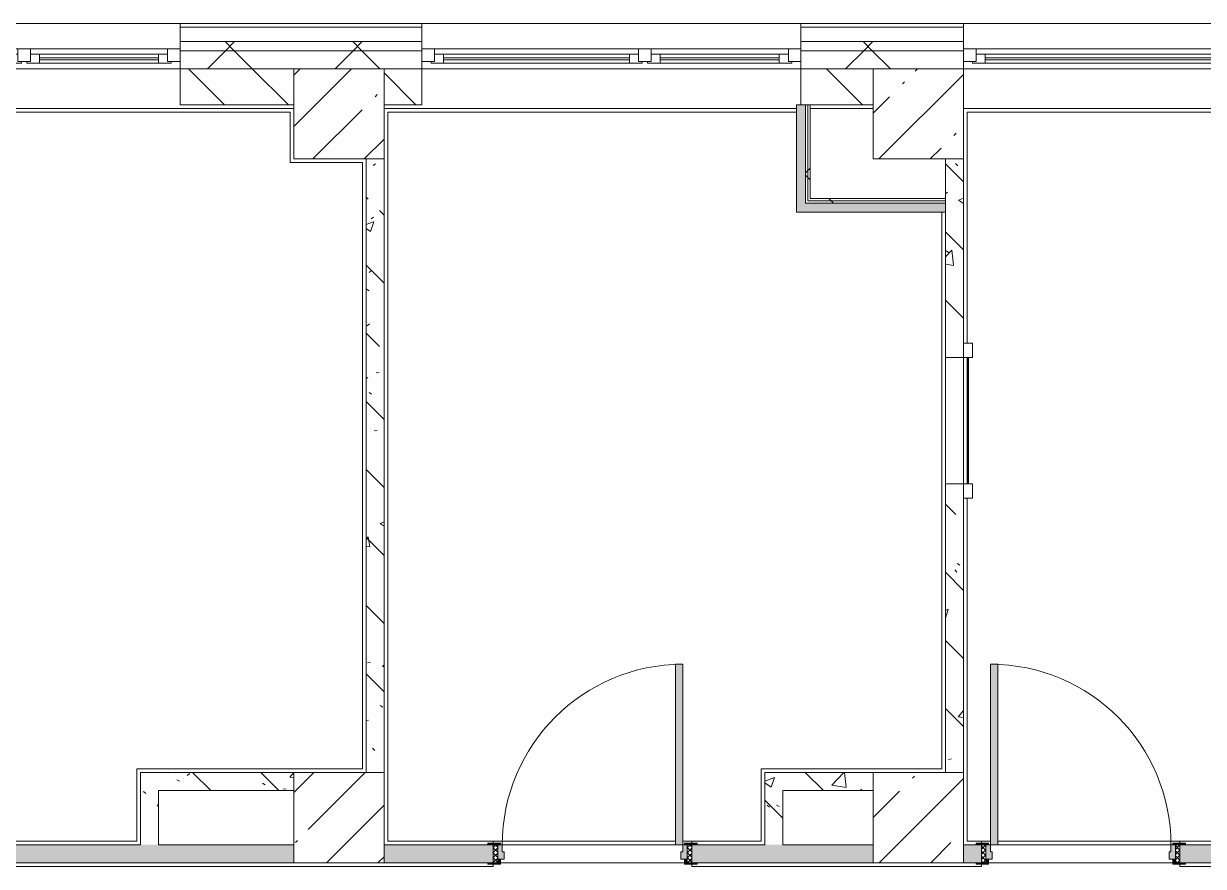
# Model space of a CAD drawing. Header units: millimetres. Extents: x -4185 to 186529, y -8553 to 29097.
# Drawn here: x 131561 to 138099, y 22680 to 27350 of the extents above; entities that cross this region are included whole.
import ezdxf

# ---------------------------------------------------------------- set-up
doc = ezdxf.new("R2010")
doc.units = ezdxf.units.MM
for name, color, linetype, lineweight, true_color in [('A-DOOR-3', 7, 'Continuous', 5, 0xaaaaaa), ('A-DOOR-4', 7, 'Continuous', 5, 0xe2e2e2), ('A-DOOR-FRAM-2', 7, 'Continuous', 5, 0xe2e2e2), ('A-DOOR-FRAM-3', 7, 'Continuous', 5, 0xaaaaaa), ('A-FLOR-1', 7, 'Continuous', 5, 0xaaaaaa), ('I-WALL-2', 7, 'Continuous', 9, 0xe7e7e7), ('I-WALL-5', 7, 'Continuous', 5, 0x787878)]:
    doc.layers.add(name, color=color, linetype=linetype, lineweight=lineweight, true_color=true_color)
for name, color, linetype, lineweight in [('A-GLAZ-2', 7, 'Continuous', 5), ('A-WALL', 7, 'Continuous', 9), ('A-WALL-2', 7, 'Continuous', 5), ('I-WALL-3', 7, 'Continuous', 5), ('S-COLS-2', 7, 'Continuous', 5)]:
    doc.layers.add(name, color=color, linetype=linetype, lineweight=lineweight)
pattern_1 = [(45, (59518.7, 0), (-285.1231, 285.1231), []), (45, (59803.8, 0), (-285.1231, 285.1231), [504.031, -100.806, 16.764, -84.042])]
pattern_2 = [(135, (59518.7, 0), (-377.1708, -377.1708), [533.4, -88.9, 17.78, -88.9]), (135, (59518.7, 376.94), (-377.1708, -377.1708), []), (50, (59518.7, 0), (637.6445, -55.7866), [66.675, -733.425]), (355, (59518.7, 0), (-123.3494, 668.699), [53.34, -586.74]), (100.451, (59571.8, -4.65), (514.299, 612.908), [56.665, -623.315]), (46.184, (59518.7, 177.8), (948.7764, -147.15), [100.012, -1100.137]), (96.636, (59597.7, 165.5), (830.909, 865.997), [84.998, -934.973]), (351.184, (59518.7, 177.8), (830.918, 865.988), [80.01, -880.11]), (21, (59607.6, 133.35), (530.6506, -357.9283), [66.675, -733.425]), (326, (59607.6, 133.35), (216.308, 644.6585), [53.34, -586.74]), (71.451, (59651.8, 103.5), (746.9596, 286.7243), [56.665, -623.315]), (37.5, (59518.68, 0), (10.81053, 295.9426), [16.764, -562.864, 16.764, -578.866, -588.962]), (37.5, (59518.68, 0), (10.81053, 295.9426), [-1175.258, 16.764, -572.198]), (7.5, (59518.68, 0), (233.8692, 350.6318), [16.764, -322.834, 16.764, -549.529, -224.472]), (7.5, (59518.68, 0), (233.8692, 350.6318), [-905.891, 16.764, -207.708]), (327.5, (59320.43, 0), (474.5678, -20.0513), [16.764, -205.486, 16.764, -676.656, -920.115]), (327.5, (59320.43, 0), (474.5678, -20.0513), [-915.67, 16.764, -903.351]), (317.5, (59231.53, 0), (518.4522, 88.9934), [16.764, -272.161, 16.764, -443.738, -653.415]), (317.5, (59231.53, 0), (518.4522, 88.9934), [-749.427, 16.764, -636.651])]
pattern_3 = [(135, (1751.41, 114.685), (-14.14214, -14.14214), []), (225, (1751.41, 114.685), (14.14214, -14.14214), [])]
pattern_4 = [(45, (-371.384, 114.685), (-14.1421, 14.1421), []), (135, (-371.384, 114.685), (-14.1421, -14.1421), [])]
pattern_5 = [(45, (59518.7, 0), (-353.5534, 353.5534), []), (135, (59518.7, 0), (-353.5534, -353.5534), [])]
pattern_6 = [(45, (59518.7, 0), (-530.33, 530.33), []), (135, (59518.7, 0), (-530.33, -530.33), [])]

# ---------------------------------------------------------------- blocks, each defined once
blk = doc.blocks.new('110_Дверь_СКБ_1Ст_Внутренняя1 - Д-11п 1100x2100h_кладовые _все__ коридор _между помещениями блока столовой__ моечные _все_ 2-32102277-1_10_1_птичка')
at = {"layer": 'A-DOOR-3'}
h = blk.add_hatch(dxfattribs=at)
h.set_pattern_fill('FP_123', color=256, style=0, pattern_type=2)
h.set_pattern_definition(pattern_3)
h.paths.add_polyline_path([(537.5, -50), (562.5, -50), (562.5, 50), (537.5, 50)])
at = {"layer": 'A-DOOR-4'}
h = blk.add_hatch(color=256, dxfattribs=at)
h.paths.add_polyline_path([(-477.5, -30), (-477.5, 10), (-487.5, 10), (-487.5, 50), (-512.5, 50), (-512.5, -30), (-487.5, -30)])
h.paths.add_polyline_path([(537.5, -30), (537.5, 50), (512.5, 50), (512.5, 10), (502.5, 10), (502.5, -30), (512.5, -30)])
at = {"layer": 'A-DOOR-FRAM-2'}
for points in [[(-447.5, 50), (-447.5, 1050), (-487.5, 1050), (-487.5, 50)], [(-567.5, 50), (-497.5, 50), (-497.5, 58), (-567.5, 58)], [(562.5, 50), (592.5, 50), (592.5, 58), (522.5, 58), (522.5, 50), (542.6, 50)], [(-567.5, -58), (-497.5, -58), (-497.5, -50), (-567.5, -50)], [(-497.5, -50), (-497.5, -30), (-512.5, -30), (-512.5, -50)], [(537.5, -50), (537.5, -30), (522.5, -30), (522.5, -50)], [(560.5, -58), (592.5, -58), (592.5, -50), (522.5, -51.4), (522.5, -58)]]:
    blk.add_hatch(color=256, dxfattribs=at).paths.add_polyline_path(points)
at = {"layer": 'A-DOOR-FRAM-3'}
h = blk.add_hatch(dxfattribs=at)
h.set_pattern_fill('FP_124', color=256, style=0, pattern_type=2)
h.set_pattern_definition(pattern_4)
h.paths.add_polyline_path([(-537.5, -50), (-512.5, -50), (-512.5, 50), (-537.5, 50)])
at = {"layer": 'A-DOOR-3'}
for p, q in [((-487.5, 1050), (-487.5, 50)), ((-447.5, 1050), (-487.5, 1050)), ((-447.5, 50), (-447.5, 1050)), ((-487.5, 50), (-447.5, 50))]:
    blk.add_line(p, q, dxfattribs=at)
blk.add_arc((-487.5, 50), 1000, 360, 90, dxfattribs=at)
at = {"layer": 'A-DOOR-FRAM-3'}
for p, q in [((-497.5, 58), (-567.5, 58)), ((-567.5, 58), (-567.5, 50)), ((-567.5, 50), (-497.5, 50)), ((-512.5, 50), (-537.5, 50)), ((-537.5, 50), (-537.5, -50)), ((-487.5, 50), (-512.5, 50)), ((-512.5, 50), (-512.5, -30)), ((-512.5, -50), (-512.5, 50)), ((-497.5, 50), (-512.5, 50)), ((-512.5, 50), (-512.5, 49)), ((-512.5, 49), (-497.5, 49)), ((-497.5, 50), (-497.5, 58)), ((-497.5, 49), (-497.5, 50)), ((-487.5, 10), (-487.5, 50)), ((-477.5, 10), (-487.5, 10)), ((-477.5, -30), (-477.5, 10)), ((512.5, 10), (502.5, 10)), ((502.5, 10), (502.5, -30)), ((512.5, 50), (512.5, 10)), ((537.5, 50), (512.5, 50)), ((592.5, 58), (522.5, 58)), ((522.5, 58), (522.5, 50)), ((537.5, 50), (522.5, 50)), ((522.5, 50), (522.5, 49)), ((522.5, 50), (592.5, 50)), ((522.5, 49), (537.5, 49)), ((537.5, -30), (537.5, 50)), ((562.5, 50), (537.5, 50)), ((537.5, 50), (537.5, -50)), ((537.5, 49), (537.5, 50)), ((562.5, -50), (562.5, 50)), ((592.5, 50), (592.5, 58)), ((-497.5, -50), (-567.5, -50)), ((-567.5, -50), (-567.5, -58)), ((-567.5, -58), (-497.5, -58)), ((-537.5, -50), (-512.5, -50)), ((-512.5, -30), (-477.5, -30)), ((-497.5, -30), (-512.5, -30)), ((-512.5, -30), (-512.5, -50)), ((-512.5, -50), (-497.5, -50)), ((-497.5, -50), (-497.5, -30)), ((-497.5, -58), (-497.5, -50)), ((502.5, -30), (537.5, -30)), ((537.5, -30), (522.5, -30)), ((522.5, -30), (522.5, -50)), ((522.5, -50), (537.5, -50)), ((592.5, -50), (522.5, -50)), ((522.5, -50), (522.5, -58)), ((522.5, -58), (592.5, -58)), ((537.5, -50), (537.5, -30)), ((537.5, -50), (562.5, -50)), ((592.5, -58), (592.5, -50))]:
    blk.add_line(p, q, dxfattribs=at)
blk = doc.blocks.new('110_Дверь_СКБ_1Ст_Внутренняя1 - Д-11 1100x2100h_кладовые _все__ коридор _между помещениями блока столовой__ моечные _все_-32089444-1_10_1_птичка')
at = {"layer": 'A-DOOR-3'}
h = blk.add_hatch(dxfattribs=at)
h.set_pattern_fill('FP_123', color=256, style=0, pattern_type=2)
h.set_pattern_definition(pattern_3)
h.paths.add_polyline_path([(562.5, -50), (562.5, 50), (537.5, 50), (537.5, -50)])
at = {"layer": 'A-DOOR-4'}
h = blk.add_hatch(color=256, dxfattribs=at)
h.paths.add_polyline_path([(502.5, -30), (537.5, -30), (537.5, 50), (512.5, 50), (512.5, 10), (502.5, 10), (502.5, -6)])
h.paths.add_polyline_path([(-477.5, -30), (-477.5, 10), (-487.5, 10), (-487.5, 50), (-512.5, 50), (-512.5, -30), (-487.5, -30)])
at = {"layer": 'A-DOOR-FRAM-2'}
for points in [[(512.5, 50), (512.5, 1050), (472.5, 1050), (472.5, 50)], [(-512.5, 50), (-497.5, 50), (-497.5, 58), (-567.5, 58), (-567.5, 50), (-537.5, 50)], [(592.5, 50), (592.5, 58), (522.5, 58), (522.5, 50), (562.5, 50)], [(-567.5, -58), (-497.5, -58), (-497.5, -50), (-567.5, -50)], [(-497.5, -50), (-497.5, -30), (-512.5, -30), (-512.5, -50)], [(522.5, -50), (537.5, -50), (537.5, -30), (522.5, -30)], [(592.5, -58), (592.5, -50), (522.5, -50), (522.5, -58), (562.5, -58)]]:
    blk.add_hatch(color=256, dxfattribs=at).paths.add_polyline_path(points)
at = {"layer": 'A-DOOR-FRAM-3'}
h = blk.add_hatch(dxfattribs=at)
h.set_pattern_fill('FP_124', color=256, style=0, pattern_type=2)
h.set_pattern_definition(pattern_4)
h.paths.add_polyline_path([(-537.5, -50), (-512.5, -50), (-512.5, 50), (-537.5, 50)])
at = {"layer": 'A-DOOR-3'}
for p, q in [((512.5, 1050), (472.5, 1050)), ((472.5, 1050), (472.5, 50)), ((512.5, 50), (512.5, 1050)), ((472.5, 50), (512.5, 50))]:
    blk.add_line(p, q, dxfattribs=at)
blk.add_arc((512.5, 50), 1000, 90, 180, dxfattribs=at)
at = {"layer": 'A-DOOR-FRAM-3'}
for p, q in [((-497.5, 58), (-567.5, 58)), ((-567.5, 58), (-567.5, 50)), ((-567.5, 50), (-497.5, 50)), ((-512.5, 50), (-537.5, 50)), ((-537.5, 50), (-537.5, -50)), ((-487.5, 50), (-512.5, 50)), ((-512.5, 50), (-512.5, -30)), ((-512.5, -50), (-512.5, 50)), ((-497.5, 50), (-512.5, 50)), ((-512.5, 50), (-512.5, 49)), ((-512.5, 49), (-497.5, 49)), ((-497.5, 50), (-497.5, 58)), ((-497.5, 49), (-497.5, 50)), ((-487.5, 10), (-487.5, 50)), ((-477.5, 10), (-487.5, 10)), ((-477.5, -30), (-477.5, 10)), ((512.5, 10), (502.5, 10)), ((502.5, 10), (502.5, -30)), ((512.5, 50), (512.5, 10)), ((537.5, 50), (512.5, 50)), ((592.5, 58), (522.5, 58)), ((522.5, 58), (522.5, 50)), ((537.5, 50), (522.5, 50)), ((522.5, 50), (522.5, 49)), ((522.5, 50), (592.5, 50)), ((522.5, 49), (537.5, 49)), ((537.5, -30), (537.5, 50)), ((562.5, 50), (537.5, 50)), ((537.5, 50), (537.5, -50)), ((537.5, 49), (537.5, 50)), ((562.5, -50), (562.5, 50)), ((592.5, 50), (592.5, 58)), ((-497.5, -50), (-567.5, -50)), ((-567.5, -50), (-567.5, -58)), ((-567.5, -58), (-497.5, -58)), ((-537.5, -50), (-512.5, -50)), ((-512.5, -30), (-477.5, -30)), ((-497.5, -30), (-512.5, -30)), ((-512.5, -30), (-512.5, -50)), ((-512.5, -50), (-497.5, -50)), ((-497.5, -50), (-497.5, -30)), ((-497.5, -58), (-497.5, -50)), ((502.5, -30), (537.5, -30)), ((537.5, -30), (522.5, -30)), ((522.5, -30), (522.5, -50)), ((522.5, -50), (537.5, -50)), ((592.5, -50), (522.5, -50)), ((522.5, -50), (522.5, -58)), ((522.5, -58), (592.5, -58)), ((537.5, -50), (537.5, -30)), ((537.5, -50), (562.5, -50)), ((592.5, -58), (592.5, -50))]:
    blk.add_line(p, q, dxfattribs=at)
blk = doc.blocks.new('BSC_Колонна _Прямоугольная - 500х500-V176-1_10_1_птичка')
at = {"layer": 'S-COLS-2'}
h = blk.add_hatch(dxfattribs=at)
h.set_pattern_fill('FP_139', color=256, style=0, pattern_type=2)
h.set_pattern_definition([(45, (-77000, -22950), (-285.1231, 285.1231), []), (45, (-76714.88, -22950), (-285.1231, 285.1231), [504.031, -100.806, 16.764, -84.042])])
h.paths.add_polyline_path([(250, -250), (250, 250), (-250, 250), (-250, -250), (130, -250)])
for p, q in [((250, 250), (-250, 250)), ((-250, 250), (-250, -250)), ((250, -250), (250, 250)), ((-250, -250), (250, -250))]:
    blk.add_line(p, q, dxfattribs=at)
blk = doc.blocks.new('BSC_Колонна _Прямоугольная - 500х500-V177-1_10_1_птичка')
at = {"layer": 'S-COLS-2'}
h = blk.add_hatch(dxfattribs=at)
h.set_pattern_fill('FP_140', color=256, style=0, pattern_type=2)
h.set_pattern_definition([(45, (-73790, -22950), (-285.1231, 285.1231), []), (45, (-73504.88, -22950), (-285.1231, 285.1231), [504.031, -100.806, 16.764, -84.042])])
h.paths.add_polyline_path([(130, -250), (250, -250), (250, 250), (-250, 250), (-250, -250)])
for p, q in [((250, 250), (-250, 250)), ((-250, 250), (-250, -250)), ((250, -250), (250, 250)), ((-250, -250), (250, -250))]:
    blk.add_line(p, q, dxfattribs=at)
blk = doc.blocks.new('120_Окно_СКБ_2Ст - 120_Окно_СКБ_2Ст 2100х2400 _мал створка справа_-19092174-1_10_1_птичка')
at = {"layer": 'A-GLAZ-2'}
for p, q in [((-1050, -75), (-1050, -5)), ((-1050, -5), (-980, -5)), ((1050, -5), (-1050, -5)), ((-980, -5), (-980, -75)), ((150, -35), (-980, -35)), ((-980, -35), (-980, -75)), ((-930, -85), (-930, -35)), ((-930, -55), (100, -55)), ((100, -65), (-930, -65)), ((100, -85), (100, -35)), ((150, -75), (150, -5)), ((150, -5), (220, -5)), ((150, -75), (150, -35)), ((220, -5), (220, -75)), ((980, -35), (220, -35)), ((220, -35), (220, -75)), ((270, -85), (270, -35)), ((270, -55), (930, -55)), ((930, -65), (270, -65)), ((930, -85), (930, -35)), ((980, -75), (980, -5)), ((980, -5), (1050, -5)), ((980, -75), (980, -35)), ((1050, -5), (1050, -75)), ((-980, -75), (-1050, -75)), ((-1050, -75), (-1000, -75)), ((-980, -75), (-1000, -75)), ((-1000, -75), (-1000, -85)), ((-1000, -85), (170, -85)), ((170, -85), (-1000, -85)), ((220, -75), (150, -75)), ((170, -75), (150, -75)), ((170, -75), (200, -75)), ((170, -85), (170, -75)), ((220, -75), (200, -75)), ((200, -75), (200, -85)), ((200, -85), (1000, -85)), ((1000, -85), (200, -85)), ((1050, -75), (980, -75)), ((1000, -75), (980, -75)), ((1000, -75), (1050, -75)), ((1000, -85), (1000, -75))]:
    blk.add_line(p, q, dxfattribs=at)
blk = doc.blocks.new('120_Окно_СКБ_2Ст - 120_Окно_СКБ_2Ст 3100х2500 _мал_створка слева_ 2-19089248-1_10_1_птичка')
at = {"layer": 'A-GLAZ-2'}
for p, q in [((-1550, -75), (-1550, -5)), ((-1550, -5), (-1480, -5)), ((1550, -5), (-1550, -5)), ((-1480, -5), (-1480, -75)), ((650, -35), (-1480, -35)), ((-1480, -35), (-1480, -75)), ((-1430, -85), (-1430, -35)), ((-1430, -55), (600, -55)), ((600, -65), (-1430, -65)), ((600, -85), (600, -35)), ((650, -75), (650, -5)), ((650, -5), (720, -5)), ((650, -75), (650, -35)), ((720, -5), (720, -75)), ((1480, -35), (720, -35)), ((720, -35), (720, -75)), ((770, -85), (770, -35)), ((770, -55), (1430, -55)), ((1430, -65), (770, -65)), ((1430, -85), (1430, -35)), ((1480, -75), (1480, -5)), ((1480, -5), (1550, -5)), ((1480, -75), (1480, -35)), ((1550, -5), (1550, -75)), ((-1480, -75), (-1550, -75)), ((-1550, -75), (-1500, -75)), ((-1480, -75), (-1500, -75)), ((-1500, -75), (-1500, -85)), ((-1500, -85), (670, -85)), ((670, -85), (-1500, -85)), ((720, -75), (650, -75)), ((670, -75), (650, -75)), ((670, -75), (700, -75)), ((670, -85), (670, -75)), ((720, -75), (700, -75)), ((700, -75), (700, -85)), ((700, -85), (1500, -85)), ((1500, -85), (700, -85)), ((1550, -75), (1480, -75)), ((1500, -75), (1480, -75)), ((1500, -75), (1550, -75)), ((1500, -85), (1500, -75))]:
    blk.add_line(p, q, dxfattribs=at)
blk = doc.blocks.new('Штора противопожарная_Рен - ШТ_700х700-V236-1_10_1_птичка')
at = {"layer": 'A-DOOR-3'}
for p, q in [((-430, 100), (-350, 100)), ((-430, 50), (-430, 100)), ((-350, 100), (-350, 50)), ((-350, 77.5), (350, 77.5)), ((-350, 72.5), (-350, 77.5)), ((350, 72.5), (-350, 72.5)), ((350, 100), (430, 100)), ((350, 50), (350, 100)), ((350, 77.5), (350, 72.5)), ((430, 100), (430, 50)), ((-350, 50), (-430, 50)), ((430, 50), (350, 50))]:
    blk.add_line(p, q, dxfattribs=at)

msp = doc.modelspace()

# ---------------------------------------------------------------- hatches: boundary and pattern name
at = {"layer": 'A-WALL-2'}
h = msp.add_hatch(dxfattribs=at)
h.set_pattern_fill('FP_109', color=256, style=0, pattern_type=2)
h.set_pattern_definition(pattern_5)
h.paths.add_polyline_path([(142943.8, 27200), (144488.7, 27200), (144488.7, 27250), (139868.7, 27250), (139868.7, 27200), (142743.8, 27200)])
h.paths.add_polyline_path([(130328.7, 27200), (130328.7, 27250), (127728.7, 27250), (127728.7, 27200), (129828.7, 27200)])
h.paths.add_polyline_path([(126278.7, 27200), (126628.7, 27200), (126628.7, 27250), (125678.7, 27250), (125678.7, 27200)])
h.paths.add_polyline_path([(132428.7, 27200), (133768.7, 27200), (133768.7, 27250), (132428.7, 27250), (132428.7, 27210)])
h.paths.add_polyline_path([(136768.7, 27200), (136768.7, 27250), (135868.7, 27250), (135868.7, 27200), (136268.7, 27200)])
h.paths.add_polyline_path([(117223.7, 27200), (117223.7, 27250), (116378.7, 27250), (116378.7, 27200)])
h.paths.add_polyline_path([(119810.8, 27200), (120578.7, 27200), (120578.7, 27250), (119523.7, 27250), (119523.7, 27200)])
h.paths.add_polyline_path([(108278.7, 27200), (108278.7, 27250), (107178.7, 27250), (107178.7, 27200), (107678.7, 27200)])
h.paths.add_polyline_path([(114278.7, 27200), (114278.7, 27250), (113378.7, 27250), (113378.7, 27200), (114233.9, 27200)])
h.paths.add_polyline_path([(111278.7, 27200), (111278.7, 27250), (110378.7, 27250), (110378.7, 27200)])
h.paths.add_polyline_path([(104078.7, 27200), (104078.7, 27250), (101678.7, 27250), (101678.7, 27200), (103080.2, 27200)])
h = msp.add_hatch(dxfattribs=at)
h.set_pattern_fill('FP_109', color=256, style=0, pattern_type=2)
h.set_pattern_definition(pattern_5)
h.paths.add_polyline_path([(102278.7, 27100), (104078.7, 27100), (104078.7, 27200), (101678.7, 27200), (101678.7, 27100)])
h.paths.add_polyline_path([(120278.7, 27100), (120578.7, 27100), (120578.7, 27200), (119523.7, 27200), (119523.7, 27100), (119810.8, 27100)])
h.paths.add_polyline_path([(143618.7, 27100), (144488.7, 27100), (144484.1, 27200), (139868.7, 27198.1), (139868.7, 27100), (142943.8, 27100)])
h.paths.add_polyline_path([(110918.7, 27100), (111278.7, 27100), (111278.7, 27200), (110378.7, 27200), (110378.7, 27100)])
h.paths.add_polyline_path([(113378.7, 27100), (114278.7, 27100), (114278.7, 27200), (113378.7, 27200), (113378.7, 27140)])
h.paths.add_polyline_path([(107378.7, 27100), (108278.7, 27100), (108278.7, 27200), (107178.7, 27200), (107178.7, 27100)])
h.paths.add_polyline_path([(126596.7, 27100), (126596.7, 27102), (126596.7, 27110), (126628.7, 27110), (126628.7, 27200), (125678.7, 27200), (125678.7, 27100), (126578.7, 27100)])
h.paths.add_polyline_path([(117223.7, 27100), (117223.7, 27200), (116378.7, 27200), (116378.7, 27100), (116868.7, 27100)])
h.paths.add_polyline_path([(136268.7, 27100), (136768.7, 27100), (136768.7, 27200), (135868.7, 27200), (135868.7, 27100)])
h.paths.add_polyline_path([(127760.7, 27100), (130328.7, 27100), (130328.7, 27200), (127728.7, 27200), (127728.7, 27110), (127760.7, 27110), (127760.7, 27102), (127728.7, 27100)])
h.paths.add_polyline_path([(133058.7, 27100), (133768.7, 27100), (133768.7, 27200), (132428.7, 27200), (132428.7, 27100)])
h = msp.add_hatch(dxfattribs=at)
h.set_pattern_fill('FP_91', color=256, style=0, pattern_type=2)
h.set_pattern_definition([(135, (59518.68, 0), (-176.7767, -176.7767), [])])
h.paths.add_polyline_path([(116868.7, 26900), (117223.7, 26900), (117223.7, 27100), (116378.7, 27100), (116378.7, 26900)])
h.paths.add_polyline_path([(102278.7, 26900), (104078.7, 26900), (104078.7, 27100), (102278.7, 27100), (102278.7, 27061.4)])
h.paths.add_polyline_path([(110516, 26900), (111278.7, 26900), (111278.7, 27100), (110378.7, 27100), (110378.7, 26900)])
h.paths.add_polyline_path([(113378.7, 26900), (113678.7, 26900), (113678.7, 27100), (113378.7, 27100), (113378.7, 26969.4)])
h.paths.add_polyline_path([(140168.7, 26900), (140168.7, 27100), (139868.7, 27100), (139868.7, 26900)])
h.paths.add_polyline_path([(120278.7, 26900), (120578.7, 26900), (120578.7, 27100), (120278.7, 27100), (120278.7, 26953.9)])
h.paths.add_polyline_path([(136268.7, 26900), (136268.7, 27100), (135868.7, 27100), (135868.7, 26900), (135946.9, 26900)])
h.paths.add_polyline_path([(126578.7, 26900), (126578.7, 27100), (126278.7, 27100), (126278.7, 26900)])
h.paths.add_polyline_path([(119523.7, 26900), (119678.7, 26900), (119678.7, 27100), (119523.7, 27100), (119523.7, 26936.5)])
h.paths.add_polyline_path([(127724.7, 26900), (129828.7, 26900), (129828.7, 27100), (127724.7, 27100), (127724.7, 27091.3)])
h.paths.add_polyline_path([(133768.7, 26900), (133768.7, 27100), (133558.7, 27100), (133558.7, 26900)])
h.paths.add_polyline_path([(133058.7, 26900), (133058.7, 27100), (132428.7, 27100), (132428.7, 26900)])
h.paths.add_polyline_path([(107178.7, 26900), (107678.7, 26900), (107678.7, 27100), (107178.7, 27100), (107178.7, 27079.6)])
at = {"layer": 'I-WALL-2'}
for points in [[(135848.7, 26355), (135893.7, 26355), (135893.7, 26900), (135843.7, 26900), (135843.7, 26355)], [(136648.7, 26305), (136668.7, 26305), (136668.7, 26355), (135843.7, 26355), (135848.7, 26305), (136541.4, 26305)]]:
    msp.add_hatch(color=256, dxfattribs=at).paths.add_polyline_path(points)
at = {"layer": 'I-WALL-3'}
h = msp.add_hatch(dxfattribs=at)
h.set_pattern_fill('FP_201', color=256, style=0, pattern_type=2)
h.set_pattern_definition(pattern_6)
h.paths.add_polyline_path([(135906.2, 26367.5), (135906.2, 26900), (135893.7, 26900), (135893.7, 26367.5)])
h = msp.add_hatch(dxfattribs=at)
h.set_pattern_fill('FP_201', color=256, style=0, pattern_type=2)
h.set_pattern_definition(pattern_6)
h.paths.add_polyline_path([(135918.7, 26380), (135918.7, 26900), (135906.2, 26900), (135906.2, 26380)])
h = msp.add_hatch(dxfattribs=at)
h.set_pattern_fill('FP_201', color=256, style=0, pattern_type=2)
h.set_pattern_definition(pattern_6)
h.paths.add_polyline_path([(136648.7, 26355), (136668.7, 26355), (136668.7, 26367.5), (135893.7, 26367.5), (135893.7, 26355), (136541.4, 26355)])
h = msp.add_hatch(dxfattribs=at)
h.set_pattern_fill('FP_201', color=256, style=0, pattern_type=2)
h.set_pattern_definition(pattern_6)
h.paths.add_polyline_path([(136541.4, 26367.5), (136668.7, 26367.5), (136668.7, 26380), (135906.2, 26380), (135906.2, 26367.5), (136268.7, 26367.5)])
at = {"layer": 'I-WALL-5'}
h = msp.add_hatch(dxfattribs=at)
h.set_pattern_fill('FP_120', color=256, style=0, pattern_type=2)
h.set_pattern_definition(pattern_2)
h.paths.add_polyline_path([(133458.7, 23200), (133558.7, 23200), (133558.7, 26600), (133458.7, 26600), (133458.7, 23220)])
h = msp.add_hatch(dxfattribs=at)
h.set_pattern_fill('FP_120', color=256, style=0, pattern_type=2)
h.set_pattern_definition(pattern_2)
h.paths.add_polyline_path([(136768.7, 23200), (136768.7, 24800), (136668.7, 24800), (136668.7, 23200), (136748.7, 23200)])
h.paths.add_polyline_path([(136768.7, 25500), (136768.7, 26600), (136668.7, 26600), (136668.7, 25500)])
h = msp.add_hatch(dxfattribs=at)
h.set_pattern_fill('FP_120', color=256, style=0, pattern_type=2)
h.set_pattern_definition(pattern_2)
h.paths.add_polyline_path([(132308.7, 23100), (133058.7, 23100), (133058.7, 23200), (132208.7, 23200), (132208.7, 23100)])
h = msp.add_hatch(dxfattribs=at)
h.set_pattern_fill('FP_120', color=256, style=0, pattern_type=2)
h.set_pattern_definition(pattern_2)
h.paths.add_polyline_path([(136268.7, 23100), (136268.7, 23200), (135668.7, 23200), (135668.7, 23100), (136068.7, 23100)])
h = msp.add_hatch(dxfattribs=at)
h.set_pattern_fill('FP_120', color=256, style=0, pattern_type=2)
h.set_pattern_definition(pattern_2)
h.paths.add_polyline_path([(132208.7, 22800), (132308.7, 22800), (132308.7, 23100), (132208.7, 23100), (132208.7, 22820)])
h = msp.add_hatch(dxfattribs=at)
h.set_pattern_fill('FP_120', color=256, style=0, pattern_type=2)
h.set_pattern_definition(pattern_2)
h.paths.add_polyline_path([(135687.5, 22800), (135768.7, 22800), (135768.7, 23100), (135668.7, 23100), (135668.7, 22800)])
h = msp.add_hatch(dxfattribs=at)
h.set_pattern_fill('FP_120', color=256, style=0, pattern_type=2)
h.set_pattern_definition(pattern_2)
h.paths.add_polyline_path([(136768.7, 22700), (136868.7, 22700), (136868.7, 22800), (136768.7, 22800), (136768.7, 22709.1)])
h.paths.add_polyline_path([(135687.5, 22700), (136268.7, 22700), (136268.7, 22800), (135263.5, 22800), (135263.5, 22700), (135648.7, 22700)])
h.paths.add_polyline_path([(138218.5, 22700), (140168.7, 22700), (140168.7, 22800), (137968.7, 22800), (137968.7, 22700), (137998.7, 22700)])
h.paths.add_polyline_path([(141718.7, 22700), (141948.7, 22700), (141948.7, 22800), (141748.7, 22798), (141748.7, 22790), (141718.7, 22790), (141718.7, 22710), (141748.7, 22710), (141748.7, 22702), (141718.7, 22702)])
h.paths.add_polyline_path([(140747.9, 22700), (140738.7, 22702), (140738.7, 22710), (140768.7, 22710), (140768.7, 22790), (140738.7, 22790), (140738.7, 22798), (140668.7, 22796.4), (140668.7, 22700), (140738.7, 22700)])
h.paths.add_polyline_path([(129758.7, 22700), (129828.7, 22704), (129828.7, 22800), (129728.7, 22800), (129728.7, 22700)])
h.paths.add_polyline_path([(128628.7, 22700), (128628.7, 22800), (127828.7, 22800), (127828.7, 22700), (128603.7, 22700)])
h.paths.add_polyline_path([(133558.7, 22700), (134163.5, 22700), (134163.5, 22800), (133558.7, 22800), (133558.7, 22730.9)])
h.paths.add_polyline_path([(132188.7, 22700), (133058.7, 22700), (133058.7, 22800), (130328.7, 22800), (130328.7, 22700), (130964.5, 22700)])
at = {"layer": 'S-COLS-2'}
h = msp.add_hatch(dxfattribs=at)
h.set_pattern_fill('FP_90', color=256, style=0, pattern_type=2)
h.set_pattern_definition(pattern_1)
h.paths.add_polyline_path([(133458.7, 26600), (133558.7, 26600), (133558.7, 27100), (133058.7, 27100), (133058.7, 26600), (133438.7, 26600)])
h = msp.add_hatch(dxfattribs=at)
h.set_pattern_fill('FP_90', color=256, style=0, pattern_type=2)
h.set_pattern_definition(pattern_1)
h.paths.add_polyline_path([(136268.7, 26600), (136768.7, 26600), (136768.7, 27100), (136268.7, 27100), (136268.7, 26860)])

# ---------------------------------------------------------------- linework, layer by layer
at = {"layer": 'A-FLOR-1'}
for p, q in [((133038.7, 26860), (130348.7, 26860)), ((133038.7, 26580), (133038.7, 26860)), ((135843.7, 26860), (133578.7, 26860)), ((133578.7, 26860), (133578.7, 22820)), ((140148.7, 26860), (136788.7, 26860)), ((136788.7, 26860), (136788.7, 25580)), ((133438.7, 26580), (133038.7, 26580)), ((133438.7, 23220), (133438.7, 26580)), ((136648.7, 23220), (136648.7, 26305)), ((136788.7, 25500), (136788.7, 24800)), ((136788.7, 24720), (136788.7, 22820)), ((132188.7, 23220), (133438.7, 23220)), ((132188.7, 22820), (132188.7, 23220)), ((135648.7, 22820), (135648.7, 23220)), ((135648.7, 23220), (136648.7, 23220)), ((130698.7, 22820), (132188.7, 22820)), ((133578.7, 22820), (135173.5, 22820)), ((134163.5, 22820), (134163.5, 22808)), ((135213.5, 22820), (135648.7, 22820)), ((135263.5, 22808), (135263.5, 22820)), ((136788.7, 22820), (136918.7, 22820)), ((136868.7, 22820), (136868.7, 22808)), ((136958.7, 22820), (140148.7, 22820)), ((137968.7, 22808), (137968.7, 22820)), ((134163.5, 22692), (134163.5, 22680)), ((135263.5, 22680), (135263.5, 22692)), ((136868.7, 22692), (136868.7, 22680)), ((137968.7, 22680), (137968.7, 22692)), ((134163.5, 22680), (129728.7, 22680)), ((136868.7, 22680), (135263.5, 22680)), ((140768.7, 22680), (137968.7, 22680))]:
    msp.add_line(p, q, dxfattribs=at)
at = {"layer": 'A-WALL'}
for p, q in [((133768.7, 27330), (132428.7, 27330)), ((136768.7, 27330), (135868.7, 27330)), ((133768.7, 27250), (132428.7, 27250)), ((133768.7, 27200), (132428.7, 27200)), ((136768.7, 27250), (135868.7, 27250)), ((136768.7, 27200), (135868.7, 27200)), ((133058.7, 27100), (132428.7, 27100)), ((132428.7, 27100), (133058.7, 27100)), ((133768.7, 27100), (133558.7, 27100)), ((133558.7, 27100), (133768.7, 27100)), ((136268.7, 27100), (135868.7, 27100)), ((135868.7, 27100), (136268.7, 27100)), ((135893.7, 26900), (135893.7, 26355)), ((135906.2, 26900), (135906.2, 26367.5)), ((135893.7, 26355), (136668.7, 26355)), ((135906.2, 26367.5), (136668.7, 26367.5))]:
    msp.add_line(p, q, dxfattribs=at)
at = {"layer": 'A-WALL-2'}
for p, q in [((136768.7, 27350), (127728.7, 27350)), ((132428.7, 27350), (132428.7, 27100)), ((133768.7, 27100), (133768.7, 27350)), ((135868.7, 27350), (135868.7, 27100)), ((136768.7, 27100), (136768.7, 27350)), ((144488.7, 27350), (136768.7, 27350)), ((132428.7, 27100), (129828.7, 27100)), ((132428.7, 27100), (132428.7, 26900)), ((133058.7, 26900), (133058.7, 27100)), ((133058.7, 27100), (133558.7, 27100)), ((133558.7, 27100), (133558.7, 26900)), ((133768.7, 26900), (133768.7, 27100)), ((135868.7, 27100), (133768.7, 27100)), ((135868.7, 27100), (135868.7, 26900)), ((136268.7, 26900), (136268.7, 27100)), ((139868.7, 27100), (136268.7, 27100)), ((132428.7, 26900), (133058.7, 26900)), ((133558.7, 26900), (133768.7, 26900)), ((135918.7, 26900), (136268.7, 26900))]:
    msp.add_line(p, q, dxfattribs=at)
at = {"layer": 'I-WALL-3'}
for p, q in [((130328.7, 27100), (132428.7, 27100)), ((133768.7, 27100), (135868.7, 27100)), ((136768.7, 27100), (139868.7, 27100)), ((133058.7, 26880), (130328.7, 26880)), ((135843.7, 26880), (133558.7, 26880)), ((135918.7, 26900), (135843.7, 26900)), ((135843.7, 26900), (135843.7, 26305)), ((135918.7, 26380), (135918.7, 26900)), ((136268.7, 26880), (135918.7, 26880)), ((140168.7, 26880), (136768.7, 26880)), ((133458.7, 26600), (133458.7, 23200)), ((133558.7, 26600), (133458.7, 26600)), ((133558.7, 23200), (133558.7, 26600)), ((136668.7, 26600), (136668.7, 23200)), ((136768.7, 26600), (136668.7, 26600)), ((136768.7, 25580), (136768.7, 26600)), ((136668.7, 26380), (135918.7, 26380)), ((135843.7, 26305), (136668.7, 26305)), ((136668.7, 25500), (136768.7, 25500)), ((136768.7, 25500), (136768.7, 24800)), ((136768.7, 24800), (136668.7, 24800)), ((136768.7, 23200), (136768.7, 24720)), ((133058.7, 23200), (132208.7, 23200)), ((132208.7, 23200), (132208.7, 22800)), ((136268.7, 23200), (135668.7, 23200)), ((135668.7, 23200), (135668.7, 22800)), ((132308.7, 23100), (133058.7, 23100)), ((132308.7, 22800), (132308.7, 23100)), ((135768.7, 23100), (136268.7, 23100)), ((135768.7, 22800), (135768.7, 23100)), ((132208.7, 22800), (130678.7, 22800)), ((133058.7, 22800), (132308.7, 22800)), ((134133.5, 22800), (133558.7, 22800)), ((134213.5, 22800), (135173.5, 22800)), ((135668.7, 22800), (135293.5, 22800)), ((136268.7, 22800), (135768.7, 22800)), ((136838.7, 22800), (136768.7, 22800)), ((136958.7, 22800), (137918.7, 22800)), ((140168.7, 22800), (137998.7, 22800)), ((130328.7, 22700), (133058.7, 22700)), ((133558.7, 22700), (134133.5, 22700)), ((135223.5, 22700), (134203.5, 22700)), ((135293.5, 22700), (136268.7, 22700)), ((136768.7, 22700), (136838.7, 22700)), ((137928.7, 22700), (136908.7, 22700)), ((137998.7, 22700), (140168.7, 22700))]:
    msp.add_line(p, q, dxfattribs=at)
at = {"layer": 'S-COLS-2'}
for p, q in [((133558.7, 27100), (133058.7, 27100)), ((133058.7, 27100), (133058.7, 26900)), ((133558.7, 26900), (133558.7, 27100)), ((136768.7, 27100), (136268.7, 27100)), ((136268.7, 27100), (136268.7, 26900)), ((136768.7, 26600), (136768.7, 27100)), ((133058.7, 26900), (133058.7, 26600)), ((133558.7, 26600), (133558.7, 26900)), ((136268.7, 26900), (136268.7, 26600)), ((133058.7, 26600), (133558.7, 26600)), ((136268.7, 26600), (136768.7, 26600))]:
    msp.add_line(p, q, dxfattribs=at)

# ---------------------------------------------------------------- block references
at = {"layer": 'A-DOOR-3', "rotation": 270}
msp.add_blockref('Штора противопожарная_Рен - ШТ_700х700-V236-1_10_1_птичка', (136718.7, 25150), dxfattribs=at)
at = {"layer": 'A-DOOR-3'}
for name, p in [('110_Дверь_СКБ_1Ст_Внутренняя1 - Д-11 1100x2100h_кладовые _все__ коридор _между помещениями блока столовой__ моечные _все_-32089444-1_10_1_птичка', (134701, 22750)), ('110_Дверь_СКБ_1Ст_Внутренняя1 - Д-11п 1100x2100h_кладовые _все__ коридор _между помещениями блока столовой__ моечные _все_ 2-32102277-1_10_1_птичка', (137406.2, 22750))]:
    msp.add_blockref(name, p, dxfattribs=at)
at = {"layer": 'A-GLAZ-2'}
for name, p in [('120_Окно_СКБ_2Ст - 120_Окно_СКБ_2Ст 2100х2400 _мал створка справа_-19092174-1_10_1_птичка', (131378.7, 27215)), ('120_Окно_СКБ_2Ст - 120_Окно_СКБ_2Ст 2100х2400 _мал створка справа_-19092174-1_10_1_птичка', (134818.7, 27215)), ('120_Окно_СКБ_2Ст - 120_Окно_СКБ_2Ст 3100х2500 _мал_створка слева_ 2-19089248-1_10_1_птичка', (138318.7, 27215))]:
    msp.add_blockref(name, p, dxfattribs=at)
at = {"layer": 'S-COLS-2'}
for name, p in [('BSC_Колонна _Прямоугольная - 500х500-V177-1_10_1_птичка', (133308.7, 22950)), ('BSC_Колонна _Прямоугольная - 500х500-V176-1_10_1_птичка', (136518.7, 22950))]:
    msp.add_blockref(name, p, dxfattribs=at)

doc.saveas('drawing.dxf')
